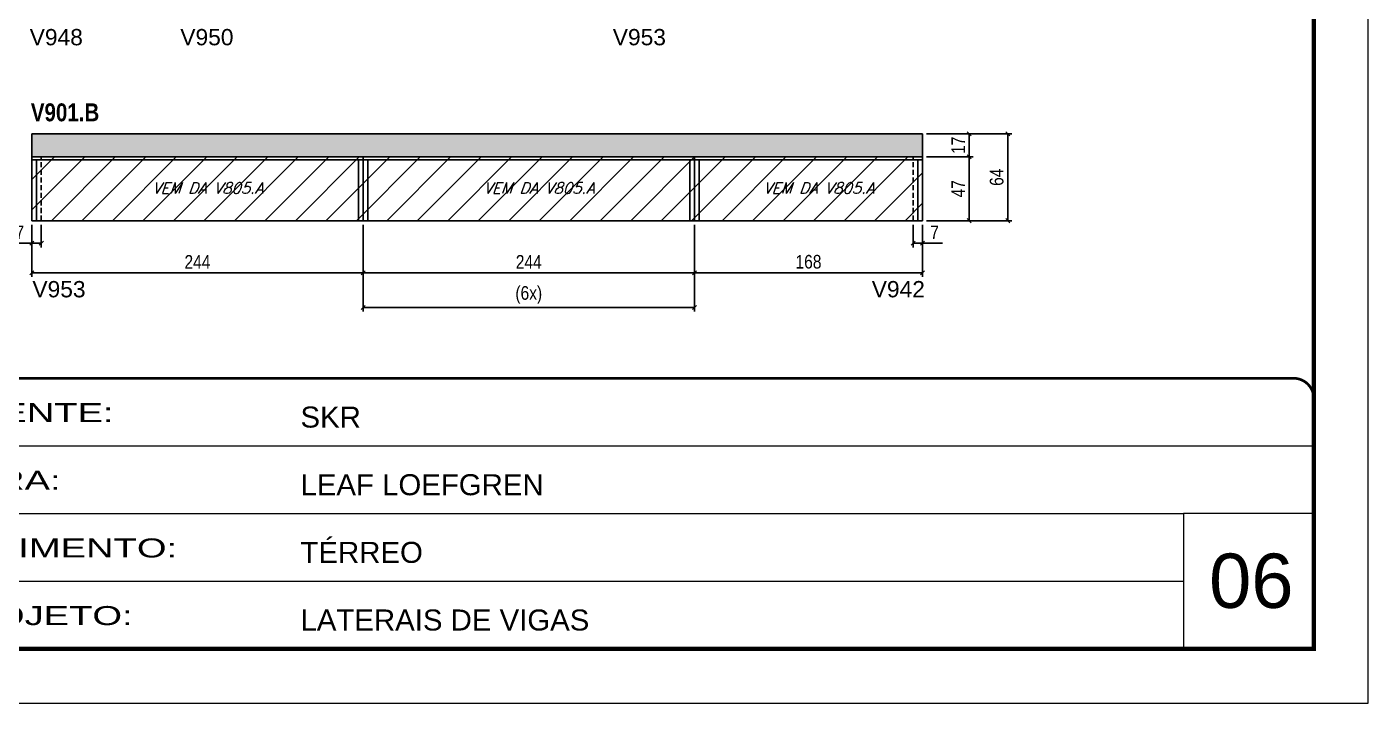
# Model space of a CAD drawing. Extents: x 3309 to 9563, y -2522 to 14608.
# Drawn here: x 5405 to 6393, y 12409 to 12907 of the extents above; entities that cross this region are included whole.
import ezdxf

# ---------------------------------------------------------------- set-up
doc = ezdxf.new("R2010")
doc.units = 0
for name, pattern in [('CONTINUO', [0]), ('DASHED', [0.75, 0.5, -0.25]), ('HIDDEN', [0.375, 0.25, -0.125])]:
    doc.linetypes.add(name, pattern=pattern)
for name, color, linetype in [('5', 5, 'Continuous'), ('COTA', 241, 'Continuous'), ('NOMENCLATURA', 7, 'Continuous'), ('Painéis', 200, 'Continuous'), ('SARR_2.2x7', 40, 'Continuous'), ('SARR_3.5x7', 81, 'Continuous'), ('texto', 7, 'Continuous')]:
    doc.layers.add(name, color=color, linetype=linetype)
for name, color, linetype, lineweight in [('CARIMBO', 255, 'Continuous', 9), ('Folhas', 255, 'Continuous', 9), ('Hachura', 251, 'Continuous', 9), ('SARRAFO DE PRESSAO', 251, 'DASHED', 9)]:
    doc.layers.add(name, color=color, linetype=linetype, lineweight=lineweight)
doc.styles.add('ARIAL', font='arial.ttf')
doc.styles.add('COTA TECNICA', font='techl___.ttf', dxfattribs={"height": 10})
doc.styles.add('Romans', font='romans.shx')
doc.styles.get("Standard").update_dxf_attribs({"font": 'arial.ttf'})
doc.styles.add('TECNICA', font='techb___.ttf', dxfattribs={"height": 10})
doc.styles.add('Tecnologia', font='')
doc.styles.get('Tecnologia').set_extended_font_data('Forgotten Futurist')
doc.dimstyles.new('PAINEL', dxfattribs={"dimtxt": 10, "dimasz": 3, "dimexe": 3, "dimexo": 3, "dimgap": 3, "dimtad": 1, "dimdec": 1, "dimzin": 12, "dimdsep": 46, "dimtxsty": 'COTA TECNICA', "dimblk1": 'OBLIQUE', "dimblk2": 'OBLIQUE', "dimsah": 1, "dimcen": 0.9, "dimclrd": 4, "dimclre": 4, "dimclrt": 240, "dimadec": 1, "dimazin": 3, "dimtfac": 1, "dimtdec": 1, "dimtmove": 0, "dimatfit": 3, "dimfxl": 1, "dimtolj": 1, "dimtzin": 12, "dimarcsym": 0})

# ---------------------------------------------------------------- blocks, each defined once
blk = doc.blocks.new('9999999999')
at = {"color": 30, "linetype": 'CONTINUO'}
for p, q in [((98564.56, 34379.64), (99583.98, 34379.64)), ((98564.56, 34329.83), (99487.98, 34329.83)), ((99583.98, 34329.83), (99487.98, 34329.83)), ((99487.98, 34329.83), (99487.98, 34230.21)), ((98564.56, 34280.02), (99487.98, 34280.02))]:
    blk.add_line(p, q, dxfattribs=at)
at = {"color": 30, "linetype": 'CONTINUO', "const_width": 2}
blk.add_lwpolyline([(99583.98, 34230.21), (99583.98, 34414.45, 0.414214), (99568.98, 34429.45), (98228.98, 34429.45, 0.414214), (98213.98, 34414.45), (98213.98, 34245.21, 0.414214), (98228.98, 34230.21), (99583.98, 34230.21)], format="xyb", dxfattribs=at)
at = {"layer": 'Folhas'}
blk.add_lwpolyline([(98138.98, 34190.21), (99623.98, 34190.21), (99623.98, 35240.21), (98138.98, 35240.21)], close=True, dxfattribs=at)
at = {"layer": 'Folhas', "color": 30, "const_width": 3}
blk.add_lwpolyline([(98213.98, 34230.21), (99583.98, 34230.21), (99583.98, 35200.21), (98213.98, 35200.21)], close=True, dxfattribs=at)
at = {"color": 7, "linetype": 'Continuous', "ltscale": 5, "style": 'ARIAL'}
for s, height, p in [('SKR', 15.483, (98837.68, 34393.13)), ('LEAF LOEFGREN', 15.4829, (98837.68, 34343.32)), ('TÉRREO', 15.483, (98837.68, 34293.51)), ('LATERAIS DE VIGAS', 15.4829, (98837.68, 34243.7))]:
    blk.add_text(s, height=height, dxfattribs=at).set_placement(p)
at = {"layer": 'Folhas', "color": 7, "style": 'Tecnologia', "width": 1.5}
for s, p in [('CLIENTE:', (98573.65, 34397.17)), ('OBRA:', (98573.65, 34347.31)), ('PAVIMENTO:', (98573.65, 34297.5)), ('PROJETO:', (98573.65, 34247.69))]:
    blk.add_text(s, height=14, dxfattribs=at).set_placement(p)
blk = doc.blocks.new('_Oblique')
at = {"color": 0, "linetype": 'ByBlock', "lineweight": -2}
blk.add_line((-0.5, -0.5), (0.5, 0.5), dxfattribs=at)
blk = doc.blocks.new('*D1279')
at = {"layer": 'COTA', "color": 4, "linetype": 'ByBlock', "lineweight": -2, "transparency": 16777216}
for p, q in [((5408.69, 12761.55), (5408.69, 12723.13)), ((5652.69, 12761.55), (5652.69, 12723.13)), ((5652.69, 12726.13), (5408.69, 12726.13))]:
    blk.add_line(p, q, dxfattribs=at)
at = {"layer": 'Defpoints', "color": 0, "linetype": 'ByBlock', "transparency": 16777216}
for p in [(5408.69, 12764.55), (5652.69, 12764.55), (5408.69, 12726.13)]:
    blk.add_point(p, dxfattribs=at)
at = {"layer": 'COTA', "color": 4, "linetype": 'ByBlock', "lineweight": -2, "transparency": 16777216, "xscale": 3, "yscale": 3, "zscale": 3, "rotation": 180}
blk.add_blockref('_Oblique', (5408.69, 12726.13), dxfattribs=at)
at = {"layer": 'COTA', "color": 4, "linetype": 'ByBlock', "lineweight": -2, "transparency": 16777216, "xscale": 3, "yscale": 3, "zscale": 3}
blk.add_blockref('_Oblique', (5652.69, 12726.13), dxfattribs=at)
at = {"layer": 'COTA', "color": 240, "linetype": 'ByBlock', "transparency": 16777216, "insert": (5530.69, 12734.21), "char_height": 10, "attachment_point": 5, "style": 'COTA TECNICA'}
blk.add_mtext('\\A1;244', dxfattribs=at)
blk = doc.blocks.new('*D1280')
at = {"layer": 'COTA', "color": 4, "lineweight": -2, "transparency": 16777216}
for p, q in [((5652.69, 12761.55), (5652.69, 12723.13)), ((5896.69, 12761.55), (5896.69, 12723.13)), ((5652.69, 12726.13), (5896.69, 12726.13))]:
    blk.add_line(p, q, dxfattribs=at)
at = {"layer": 'Defpoints', "color": 0, "transparency": 16777216}
for p in [(5652.69, 12764.55, 0), (5896.69, 12764.55, 0), (5896.69, 12726.13)]:
    blk.add_point(p, dxfattribs=at)
at = {"layer": 'COTA', "color": 4, "lineweight": -2, "transparency": 16777216, "xscale": 3, "yscale": 3, "zscale": 3, "rotation": 180}
blk.add_blockref('_Oblique', (5652.69, 12726.13), dxfattribs=at)
at = {"layer": 'COTA', "color": 4, "lineweight": -2, "transparency": 16777216, "xscale": 3, "yscale": 3, "zscale": 3}
blk.add_blockref('_Oblique', (5896.69, 12726.13), dxfattribs=at)
at = {"layer": 'COTA', "color": 240, "transparency": 16777216, "insert": (5774.69, 12734.21), "char_height": 10, "attachment_point": 5, "style": 'COTA TECNICA'}
blk.add_mtext('\\A1;244', dxfattribs=at)
blk = doc.blocks.new('*D1281')
at = {"layer": 'COTA', "color": 4, "lineweight": -2, "transparency": 16777216}
for p, q in [((6067.69, 12828.55), (6130.41, 12828.55)), ((6127.41, 12828.55), (6127.41, 12764.55)), ((6067.69, 12764.55), (6130.41, 12764.55))]:
    blk.add_line(p, q, dxfattribs=at)
at = {"layer": 'Defpoints', "color": 0, "transparency": 16777216}
for p in [(6064.69, 12828.55, 0), (6064.69, 12764.55, 0), (6127.41, 12764.55)]:
    blk.add_point(p, dxfattribs=at)
at = {"layer": 'COTA', "color": 4, "lineweight": -2, "transparency": 16777216, "xscale": 3, "yscale": 3, "zscale": 3}
for p, rotation in [((6127.41, 12828.55), 90), ((6127.41, 12764.55), 270)]:
    blk.add_blockref('_Oblique', p, dxfattribs=dict(at, rotation=rotation))
at = {"layer": 'COTA', "color": 240, "transparency": 16777216, "insert": (6119.31, 12796.55), "char_height": 10, "attachment_point": 5, "rotation": 90, "style": 'COTA TECNICA'}
blk.add_mtext('\\A1;64', dxfattribs=at)
blk = doc.blocks.new('*D1282')
at = {"layer": 'COTA', "color": 4, "lineweight": -2, "transparency": 16777216}
for p, q in [((5896.69, 12761.55), (5896.69, 12723.13)), ((6064.69, 12761.55), (6064.69, 12723.13)), ((5896.69, 12726.13), (6064.69, 12726.13))]:
    blk.add_line(p, q, dxfattribs=at)
at = {"layer": 'Defpoints', "color": 0, "transparency": 16777216}
for p in [(5896.69, 12764.55, 0), (6064.69, 12764.55, 0), (6064.69, 12726.13)]:
    blk.add_point(p, dxfattribs=at)
at = {"layer": 'COTA', "color": 4, "lineweight": -2, "transparency": 16777216, "xscale": 3, "yscale": 3, "zscale": 3, "rotation": 180}
blk.add_blockref('_Oblique', (5896.69, 12726.13), dxfattribs=at)
at = {"layer": 'COTA', "color": 4, "lineweight": -2, "transparency": 16777216, "xscale": 3, "yscale": 3, "zscale": 3}
blk.add_blockref('_Oblique', (6064.69, 12726.13), dxfattribs=at)
at = {"layer": 'COTA', "color": 240, "transparency": 16777216, "insert": (5980.69, 12734.26), "char_height": 10, "attachment_point": 5, "style": 'COTA TECNICA'}
blk.add_mtext('\\A1;168', dxfattribs=at)
blk = doc.blocks.new('*D1283')
at = {"layer": 'COTA', "color": 4, "lineweight": -2, "transparency": 16777216}
for p, q in [((6067.69, 12811.55), (6102.05, 12811.55)), ((6099.05, 12811.55), (6099.05, 12764.55)), ((6067.69, 12764.55), (6102.05, 12764.55))]:
    blk.add_line(p, q, dxfattribs=at)
at = {"layer": 'Defpoints', "color": 0, "transparency": 16777216}
for p in [(6064.69, 12811.55, 0), (6064.69, 12764.55, 0), (6099.05, 12764.55)]:
    blk.add_point(p, dxfattribs=at)
at = {"layer": 'COTA', "color": 4, "lineweight": -2, "transparency": 16777216, "xscale": 3, "yscale": 3, "zscale": 3}
for p, rotation in [((6099.05, 12811.55), 90), ((6099.05, 12764.55), 270)]:
    blk.add_blockref('_Oblique', p, dxfattribs=dict(at, rotation=rotation))
at = {"layer": 'COTA', "color": 240, "transparency": 16777216, "insert": (6090.98, 12788.05), "char_height": 10, "attachment_point": 5, "rotation": 90, "style": 'COTA TECNICA'}
blk.add_mtext('\\A1;47', dxfattribs=at)
blk = doc.blocks.new('*D1284')
at = {"layer": 'COTA', "color": 4, "lineweight": -2, "transparency": 16777216}
for p, q in [((6067.69, 12828.55), (6102.05, 12828.55)), ((6099.05, 12811.55), (6099.05, 12828.55)), ((6067.69, 12811.55), (6102.05, 12811.55))]:
    blk.add_line(p, q, dxfattribs=at)
at = {"layer": 'Defpoints', "color": 0, "transparency": 16777216}
for p in [(6064.69, 12828.55, 0), (6099.05, 12828.55), (6064.69, 12811.55, 0)]:
    blk.add_point(p, dxfattribs=at)
at = {"layer": 'COTA', "color": 4, "lineweight": -2, "transparency": 16777216, "xscale": 3, "yscale": 3, "zscale": 3}
for p, rotation in [((6099.05, 12828.55), 90), ((6099.05, 12811.55), 270)]:
    blk.add_blockref('_Oblique', p, dxfattribs=dict(at, rotation=rotation))
at = {"layer": 'COTA', "color": 240, "transparency": 16777216, "insert": (6090.98, 12820.05), "char_height": 10, "attachment_point": 5, "rotation": 90, "style": 'COTA TECNICA'}
blk.add_mtext('\\A1;17', dxfattribs=at)
blk = doc.blocks.new('*D1285')
at = {"layer": 'COTA', "color": 4, "lineweight": -2, "transparency": 16777216}
for p, q in [((5652.69, 12761.55), (5652.69, 12697.62)), ((5896.69, 12761.55), (5896.69, 12697.62)), ((5652.69, 12700.62), (5896.69, 12700.62))]:
    blk.add_line(p, q, dxfattribs=at)
at = {"layer": 'Defpoints', "color": 0, "transparency": 16777216}
for p in [(5652.69, 12764.55, 0), (5896.69, 12764.55, 0), (5896.69, 12700.62)]:
    blk.add_point(p, dxfattribs=at)
at = {"layer": 'COTA', "color": 4, "lineweight": -2, "transparency": 16777216, "xscale": 3, "yscale": 3, "zscale": 3, "rotation": 180}
blk.add_blockref('_Oblique', (5652.69, 12700.62), dxfattribs=at)
at = {"layer": 'COTA', "color": 4, "lineweight": -2, "transparency": 16777216, "xscale": 3, "yscale": 3, "zscale": 3}
blk.add_blockref('_Oblique', (5896.69, 12700.62), dxfattribs=at)
at = {"layer": 'COTA', "color": 240, "transparency": 16777216, "insert": (5774.69, 12709.84), "char_height": 10, "attachment_point": 5, "style": 'COTA TECNICA'}
blk.add_mtext('\\A1;(6x)', dxfattribs=at)
blk = doc.blocks.new('*D1286')
at = {"layer": 'COTA', "color": 4, "lineweight": -2, "transparency": 16777216}
for p, q in [((6057.69, 12761.55), (6057.69, 12744.93)), ((6064.69, 12761.55), (6064.69, 12744.93)), ((6057.69, 12747.93), (6064.69, 12747.93)), ((6064.69, 12747.93), (6079.42, 12747.93))]:
    blk.add_line(p, q, dxfattribs=at)
at = {"layer": 'Defpoints', "color": 0, "transparency": 16777216}
for p in [(6057.69, 12764.55, 0), (6064.69, 12764.55, 0), (6064.69, 12747.93)]:
    blk.add_point(p, dxfattribs=at)
at = {"layer": 'COTA', "color": 4, "lineweight": -2, "transparency": 16777216, "xscale": 3, "yscale": 3, "zscale": 3, "rotation": 180}
blk.add_blockref('_Oblique', (6057.69, 12747.93), dxfattribs=at)
at = {"layer": 'COTA', "color": 4, "lineweight": -2, "transparency": 16777216, "xscale": 3, "yscale": 3, "zscale": 3}
blk.add_blockref('_Oblique', (6064.69, 12747.93), dxfattribs=at)
at = {"layer": 'COTA', "color": 240, "transparency": 16777216, "insert": (6073.56, 12756), "char_height": 10, "attachment_point": 5, "style": 'COTA TECNICA'}
blk.add_mtext('\\A1;7', dxfattribs=at)
blk = doc.blocks.new('*D1304')
at = {"layer": 'COTA', "color": 4, "lineweight": -2, "transparency": 16777216}
for p, q in [((5408.69, 12761.55), (5408.69, 12744.93)), ((5415.69, 12761.55), (5415.69, 12744.93)), ((5408.69, 12747.93), (5393.96, 12747.93)), ((5415.69, 12747.93), (5408.69, 12747.93))]:
    blk.add_line(p, q, dxfattribs=at)
at = {"layer": 'Defpoints', "color": 0, "transparency": 16777216}
for p in [(5408.69, 12764.55, 0), (5415.69, 12764.55, 0), (5408.69, 12747.93)]:
    blk.add_point(p, dxfattribs=at)
at = {"layer": 'COTA', "color": 4, "lineweight": -2, "transparency": 16777216, "xscale": 3, "yscale": 3, "zscale": 3, "rotation": 180}
blk.add_blockref('_Oblique', (5408.69, 12747.93), dxfattribs=at)
at = {"layer": 'COTA', "color": 4, "lineweight": -2, "transparency": 16777216, "xscale": 3, "yscale": 3, "zscale": 3}
blk.add_blockref('_Oblique', (5415.69, 12747.93), dxfattribs=at)
at = {"layer": 'COTA', "color": 240, "transparency": 16777216, "insert": (5399.83, 12756), "char_height": 10, "attachment_point": 5, "style": 'COTA TECNICA'}
blk.add_mtext('\\A1;7', dxfattribs=at)

msp = doc.modelspace()

# ---------------------------------------------------------------- hatches: boundary and pattern name
at = {"layer": 'COTA'}
h = msp.add_hatch(dxfattribs=at)
h.set_pattern_fill('AR-CONC', color=256, scale=0.03)
h.set_pattern_definition([(50, (-1518.0494, -447.461), (5.4655401, -0.4781726), [0.5715, -6.2865]), (355, (-1518.0494, -447.461), (-1.0573026, 5.7317054), [0.4572, -5.0292175]), (100.451445, (-1517.594, -447.501), (4.4082374, 5.2535326), [0.4857003, -5.3427073]), (46.1842, (-1518.0494, -445.937), (8.1323712, -1.2612698), [0.85725, -9.42975]), (96.63556, (-1517.372, -446.042), (7.122124, 7.4227837), [0.7285507, -8.0140682]), (351.18415, (-1518.049, -445.937), (7.122124, 7.4227837), [0.685799, -7.543792]), (21, (-1517.2874, -446.318), (4.5484317, -3.067956), [0.5715, -6.2865]), (326, (-1517.2874, -446.318), (1.8540609, 5.525639), [0.4572, -5.0292]), (71.451445, (-1516.9084, -446.5737), (6.4024926, 2.457683), [0.4857003, -5.3426981]), (37.5, (-1518.0494, -447.461), (0.0926581, 2.53665117), [0, -4.96824, 0, -5.1054, 0, -5.04825]), (7.5, (-1518.0494, -447.461), (2.00458988, 3.00541724), [0, -2.91084, 0, -4.85394, 0, -1.92405]), (327.5, (-1519.7486, -447.461), (4.06771786, -0.17186232), [0, -1.905, 0, -5.9436, 0, -7.8867]), (317.5, (-1520.5106, -447.461), (4.44387544, 0.7627947), [0, -2.4765, 0, -3.94716, 0, -5.6007])])
h.paths.add_polyline_path([(6064.69, 12811.55), (6064.69, 12828.55), (5408.69, 12828.55), (5408.69, 12811.55)])
at = {"layer": 'Hachura'}
h = msp.add_hatch(dxfattribs=at)
h.set_pattern_fill('ANSI31', color=256, scale=5)
h.paths.add_polyline_path([(5652.69, 12811.55), (5408.69, 12811.55), (5408.69, 12764.55), (5652.69, 12764.55)])
h.paths.add_polyline_path([(5896.69, 12811.55), (5652.69, 12811.55), (5652.69, 12764.55), (5896.69, 12764.55)])
h.paths.add_polyline_path([(6064.69, 12811.55), (5896.69, 12811.55), (5896.69, 12764.55), (6064.69, 12764.55)])

# ---------------------------------------------------------------- linework, layer by layer
at = {"layer": 'COTA'}
for p, q in [((5408.69, 12811.55, 0), (5408.69, 12828.55, 0)), ((5408.69, 12828.55, 0), (6064.69, 12828.55, 0)), ((6064.69, 12811.55, 0), (6064.69, 12828.55, 0))]:
    msp.add_line(p, q, dxfattribs=at)
at = {"layer": 'Painéis', "linetype": 'ByBlock'}
for p, q in [((6064.69, 12811.55, 0), (5408.69, 12811.55, 0)), ((5408.69, 12764.55, 0), (5408.69, 12811.55, 0)), ((5652.69, 12764.55, 0), (5652.69, 12811.55, 0)), ((5896.69, 12764.55, 0), (5896.69, 12811.55, 0)), ((6064.69, 12764.55, 0), (6064.69, 12811.55, 0)), ((6064.69, 12764.55, 0), (5408.69, 12764.55, 0))]:
    msp.add_line(p, q, dxfattribs=at)
at = {"layer": 'SARR_2.2x7', "linetype": 'Continuous'}
for p, q in [((5652.69, 12809.35, 0), (5408.69, 12809.35, 0)), ((5896.69, 12809.35, 0), (5652.69, 12809.35, 0)), ((6064.69, 12809.35, 0), (5896.69, 12809.35, 0))]:
    msp.add_line(p, q, dxfattribs=at)
at = {"layer": 'SARR_2.2x7', "linetype": 'HIDDEN', "ltscale": 15}
for p, q in [((5415.69, 12764.55, 0), (5415.69, 12811.55, 0)), ((6057.69, 12764.55, 0), (6057.69, 12811.55, 0))]:
    msp.add_line(p, q, dxfattribs=at)
at = {"layer": 'SARR_3.5x7'}
for p, q in [((5412.19, 12809.35, 0), (5412.19, 12764.55, 0)), ((5649.19, 12809.35, 0), (5649.19, 12764.55, 0)), ((5656.19, 12809.35, 0), (5656.19, 12764.55, 0)), ((5893.19, 12809.35, 0), (5893.19, 12764.55, 0)), ((5900.19, 12809.35, 0), (5900.19, 12764.55, 0)), ((6061.19, 12809.35, 0), (6061.19, 12764.55, 0))]:
    msp.add_line(p, q, dxfattribs=at)

# ---------------------------------------------------------------- block references
at = {"layer": 'SARRAFO DE PRESSAO', "color": 6, "linetype": 'ByBlock'}
msp.add_blockref('9999999999', (-93231.11, -21780.92), dxfattribs=at)

# ---------------------------------------------------------------- texts
at = {"layer": '5', "linetype": 'Continuous'}
for s, rotation, p in [('V948', 359.99996, (5407.16, 12893.7, 0)), ('V950', 359.99996, (5518.08, 12893.7, 0)), ('V953', 359.99996, (5836.57, 12893.7, 0)), ('V953', 0.00004, (5409.14, 12708.12)), ('V942', 0.00004, (6027.29, 12708.12))]:
    msp.add_text(s, height=12, rotation=rotation, dxfattribs=at).set_placement(p)
at = {"layer": 'CARIMBO', "style": 'ARIAL'}
msp.add_text('06', height=40, dxfattribs=at).set_placement((6275.73, 12479.43))
at = {"layer": 'NOMENCLATURA', "style": 'TECNICA'}
msp.add_text('V901.B', height=13.2, dxfattribs=at).set_placement((5407.97, 12837.73, 0))
at = {"layer": 'texto', "color": 2, "char_height": 8, "attachment_point": 5, "style": 'Romans'}
for insert in [(5538.19, 12788.55, 0), (5782.19, 12788.55, 0), (5988.19, 12788.55, 0)]:
    msp.add_mtext('{\\Q19;\\C256;VEM DA V805.A}', dxfattribs=dict(at, insert=insert))

# ---------------------------------------------------------------- dimensions: what is measured, and where the dimension line sits
at = {"layer": 'COTA'}
for base, p1, p2, angle, picture, middle in [((6127.41, 12764.55), (6064.69, 12828.55, 0), (6064.69, 12764.55, 0), 90, '*D1281', (6119.31, 12796.55)), ((6099.05, 12828.55), (6064.69, 12811.55, 0), (6064.69, 12828.55, 0), 90, '*D1284', (6090.98, 12820.05)), ((6099.05, 12764.55), (6064.69, 12811.55, 0), (6064.69, 12764.55, 0), 90, '*D1283', (6090.98, 12788.05)), ((5408.69, 12747.93), (5415.69, 12764.55, 0), (5408.69, 12764.55, 0), 180, '*D1304', (5399.83, 12756))]:
    dim = msp.add_linear_dim(base=base, p1=p1, p2=p2, angle=angle, dimstyle='PAINEL', dxfattribs=at)
    dim.commit()
    dim.dimension.update_dxf_attribs({"geometry": picture, "text_midpoint": middle})
at = {"layer": 'COTA', "linetype": 'ByBlock'}
dim = msp.add_linear_dim(base=(5408.69, 12726.13, 0), p1=(5652.69, 12764.55, 0), p2=(5408.69, 12764.55, 0), angle=180, dimstyle='PAINEL', override={"dimtmove": 1}, dxfattribs=at)
dim.commit()
dim.dimension.update_dxf_attribs({"geometry": '*D1279', "text_midpoint": (5530.69, 12734.21, 0)})
at = {"layer": 'COTA'}
for base, p1, p2, picture, middle in [((5896.69, 12726.13), (5652.69, 12764.55, 0), (5896.69, 12764.55, 0), '*D1280', (5774.69, 12734.21)), ((6064.69, 12726.13), (5896.69, 12764.55, 0), (6064.69, 12764.55, 0), '*D1282', (5980.69, 12734.26)), ((6064.69, 12747.93), (6057.69, 12764.55, 0), (6064.69, 12764.55, 0), '*D1286', (6073.56, 12756))]:
    dim = msp.add_linear_dim(base=base, p1=p1, p2=p2, dimstyle='PAINEL', dxfattribs=at)
    dim.commit()
    dim.dimension.update_dxf_attribs({"geometry": picture, "text_midpoint": middle})
dim = msp.add_linear_dim(base=(5896.69, 12700.62), p1=(5652.69, 12764.55, 0), p2=(5896.69, 12764.55, 0), text='(6x)', dimstyle='PAINEL', dxfattribs=at)
dim.commit()
dim.dimension.update_dxf_attribs({"geometry": '*D1285', "text_midpoint": (5774.69, 12709.84)})

doc.saveas('drawing.dxf')
